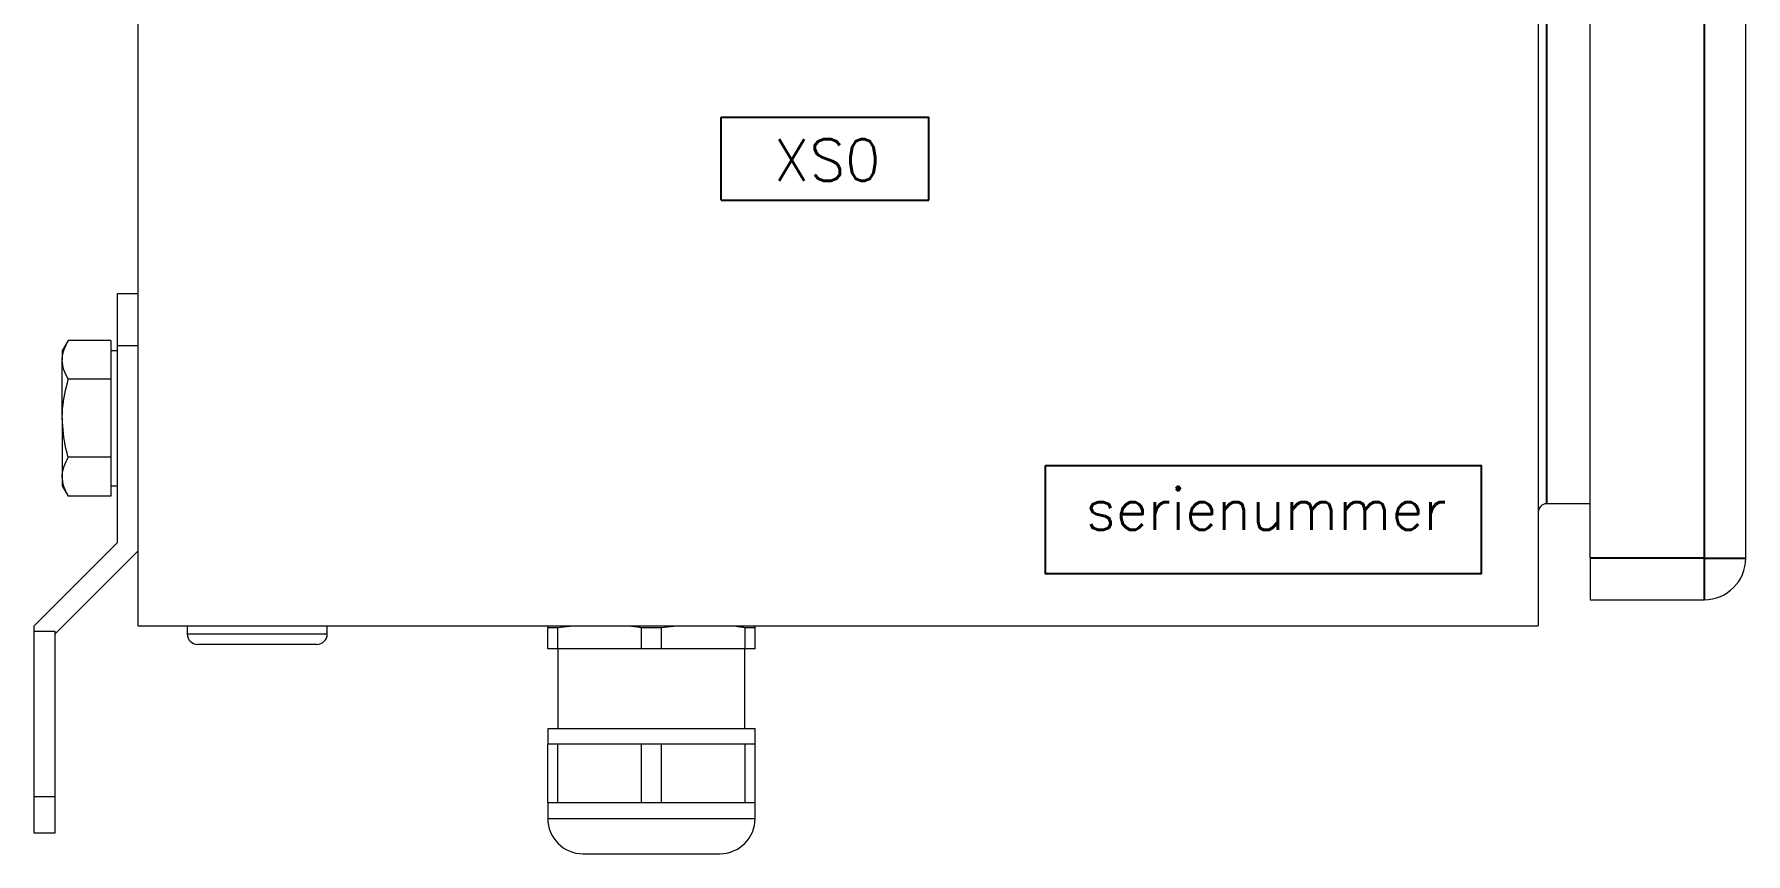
# Model space of a CAD drawing. Extents: x 4137 to 28680, y 2446 to 6814.
# Drawn here: x 10497.3 to 10662.3, y 3404.7 to 3483.7 of the extents above; entities that cross this region are included whole.
import ezdxf
from ezdxf.enums import TextEntityAlignment as Align

# ---------------------------------------------------------------- set-up
doc = ezdxf.new("R2010")
doc.units = 0
doc.header["$LTSCALE"] = 0.5
doc.layers.get('0').update_dxf_attribs({"linetype": 'CONTINUOUS'})
doc.layers.add('DIM', color=5, linetype='CONTINUOUS')
doc.layers.add('VOL', color=2, linetype='CONTINUOUS')
doc.styles.get("Standard").update_dxf_attribs({"font": 'simplex.shx'})

msp = doc.modelspace()

# ---------------------------------------------------------------- linework, layer by layer
at = {"color": 7, "linetype": 'Continuous', "lineweight": 15}
for p, q in [((10507.28, 3726.67), (10507.28, 3426.67)), ((10507.28, 3726.67), (10507.28, 3426.67)), ((10642.28, 3726.67), (10642.28, 3426.67)), ((10642.28, 3726.67), (10642.28, 3426.67)), ((10647.28, 3433.17), (10647.28, 3720.17)), ((10647.28, 3433.17), (10647.28, 3720.17)), ((10662.28, 3433.17), (10662.28, 3720.17)), ((10662.28, 3433.17), (10662.28, 3720.17)), ((10507.28, 3458.67), (10505.28, 3458.67)), ((10505.28, 3458.67), (10505.28, 3453.67)), ((10507.28, 3458.67), (10505.28, 3458.67)), ((10505.28, 3458.67), (10505.28, 3453.67)), ((10500.56, 3454.18), (10499.98, 3453.17)), ((10500.56, 3454.18), (10499.98, 3453.17)), ((10504.68, 3454.18), (10500.56, 3454.18)), ((10504.68, 3454.18), (10500.56, 3454.18)), ((10504.68, 3454.18), (10504.68, 3452.3)), ((10504.68, 3454.18), (10504.68, 3452.3)), ((10505.28, 3453.67), (10505.28, 3434.67)), ((10507.28, 3453.67), (10505.28, 3453.67)), ((10505.28, 3453.67), (10505.28, 3434.67)), ((10507.28, 3453.67), (10505.28, 3453.67)), ((10499.98, 3453.17), (10499.98, 3452.3)), ((10499.98, 3453.17), (10499.98, 3452.3)), ((10499.98, 3446.67), (10499.98, 3452.3)), ((10499.98, 3446.67), (10499.98, 3452.3)), ((10505.28, 3453.17), (10504.68, 3453.17)), ((10505.28, 3453.17), (10504.68, 3453.17)), ((10504.68, 3452.3), (10504.68, 3450.43)), ((10504.68, 3452.3), (10504.68, 3450.43)), ((10504.68, 3450.43), (10500.56, 3450.43)), ((10504.68, 3450.43), (10500.56, 3450.43)), ((10504.68, 3450.43), (10504.68, 3446.67)), ((10504.68, 3450.43), (10504.68, 3446.67)), ((10499.98, 3446.67), (10499.98, 3441.05)), ((10499.98, 3446.67), (10499.98, 3441.05)), ((10504.68, 3446.67), (10504.68, 3442.92)), ((10504.68, 3446.67), (10504.68, 3442.92)), ((10504.68, 3442.92), (10500.56, 3442.92)), ((10504.68, 3442.92), (10500.56, 3442.92)), ((10504.68, 3442.92), (10504.68, 3441.05)), ((10504.68, 3442.92), (10504.68, 3441.05)), ((10499.98, 3441.05), (10499.98, 3440.17)), ((10499.98, 3441.05), (10499.98, 3440.17)), ((10504.68, 3441.05), (10504.68, 3439.17)), ((10504.68, 3441.05), (10504.68, 3439.17)), ((10499.98, 3440.17), (10500.56, 3439.17)), ((10499.98, 3440.17), (10500.56, 3439.17)), ((10504.68, 3439.17), (10500.56, 3439.17)), ((10504.68, 3439.17), (10500.56, 3439.17)), ((10504.68, 3440.17), (10505.28, 3440.17)), ((10504.68, 3440.17), (10505.28, 3440.17)), ((10647.28, 3438.42), (10643.08, 3438.42)), ((10647.28, 3438.42), (10643.08, 3438.42)), ((10505.28, 3434.67), (10497.28, 3426.67)), ((10505.28, 3434.67), (10497.28, 3426.67)), ((10507.28, 3433.85), (10499.28, 3425.85)), ((10507.28, 3433.85), (10499.28, 3425.85)), ((10647.28, 3433.17), (10647.28, 3429.17)), ((10647.28, 3433.17), (10647.28, 3429.17)), ((10647.28, 3429.17), (10658.28, 3429.17)), ((10647.28, 3429.17), (10658.28, 3429.17)), ((10497.28, 3426.13), (10497.28, 3426.67)), ((10497.28, 3426.13), (10497.28, 3426.67)), ((10497.28, 3426.13), (10499.28, 3426.13)), ((10497.28, 3410.18), (10497.28, 3426.13)), ((10497.28, 3426.13), (10499.28, 3426.13)), ((10497.28, 3410.18), (10497.28, 3426.13)), ((10499.28, 3426.13), (10499.28, 3425.85)), ((10499.28, 3426.13), (10499.28, 3425.85)), ((10499.28, 3425.85), (10499.28, 3410.18)), ((10499.28, 3425.85), (10499.28, 3410.18)), ((10507.28, 3426.67), (10642.28, 3426.67)), ((10507.28, 3426.67), (10642.28, 3426.67)), ((10512.03, 3426.67), (10512.03, 3425.87)), ((10512.03, 3426.67), (10512.03, 3425.87)), ((10525.53, 3425.87), (10525.53, 3426.67)), ((10525.53, 3425.87), (10525.53, 3426.67)), ((10546.78, 3426.51), (10547.75, 3426.51)), ((10546.78, 3424.43), (10546.78, 3426.51)), ((10546.78, 3426.51), (10547.75, 3426.51)), ((10546.78, 3424.43), (10546.78, 3426.51)), ((10547.75, 3426.51), (10549.23, 3426.67)), ((10547.75, 3426.51), (10549.23, 3426.67)), ((10547.75, 3424.43), (10547.75, 3426.51)), ((10547.75, 3424.43), (10547.75, 3426.51)), ((10555.81, 3424.43), (10555.81, 3426.51)), ((10555.81, 3426.51), (10557.75, 3426.51)), ((10555.81, 3424.43), (10555.81, 3426.51)), ((10555.81, 3426.51), (10557.75, 3426.51)), ((10557.75, 3426.51), (10559.23, 3426.67)), ((10557.75, 3426.51), (10559.23, 3426.67)), ((10557.75, 3424.43), (10557.75, 3426.51)), ((10557.75, 3424.43), (10557.75, 3426.51)), ((10565.81, 3424.43), (10565.81, 3426.51)), ((10565.81, 3426.51), (10566.78, 3426.51)), ((10565.81, 3424.43), (10565.81, 3426.51)), ((10565.81, 3426.51), (10566.78, 3426.51)), ((10566.78, 3426.51), (10566.78, 3426.67)), ((10566.78, 3426.51), (10566.78, 3426.67)), ((10566.78, 3424.43), (10566.78, 3426.51)), ((10566.78, 3424.43), (10566.78, 3426.51)), ((10547.75, 3424.43), (10546.78, 3424.43)), ((10547.75, 3424.43), (10546.78, 3424.43)), ((10555.81, 3424.43), (10547.75, 3424.43)), ((10555.81, 3424.43), (10547.75, 3424.43)), ((10547.77, 3424.43), (10547.77, 3416.77)), ((10547.77, 3424.43), (10547.77, 3416.77)), ((10557.75, 3424.43), (10555.81, 3424.43)), ((10557.75, 3424.43), (10555.81, 3424.43)), ((10565.81, 3424.43), (10557.75, 3424.43)), ((10565.81, 3424.43), (10557.75, 3424.43)), ((10565.79, 3416.77), (10565.79, 3424.43)), ((10565.79, 3416.77), (10565.79, 3424.43)), ((10566.78, 3424.43), (10565.81, 3424.43)), ((10566.78, 3424.43), (10565.81, 3424.43)), ((10546.78, 3416.77), (10546.78, 3415.23)), ((10546.78, 3416.77), (10561.78, 3416.77)), ((10546.78, 3416.77), (10546.78, 3415.23)), ((10546.78, 3416.77), (10561.78, 3416.77)), ((10561.78, 3416.77), (10566.78, 3416.77)), ((10561.78, 3416.77), (10566.78, 3416.77)), ((10566.78, 3415.23), (10566.78, 3416.77)), ((10566.78, 3415.23), (10566.78, 3416.77)), ((10546.78, 3409.62), (10546.78, 3415.23)), ((10547.75, 3415.23), (10546.78, 3415.23)), ((10546.78, 3409.62), (10546.78, 3415.23)), ((10547.75, 3415.23), (10546.78, 3415.23)), ((10547.75, 3409.62), (10547.75, 3415.23)), ((10551.78, 3415.23), (10547.75, 3415.23)), ((10547.75, 3409.62), (10547.75, 3415.23)), ((10551.78, 3415.23), (10547.75, 3415.23)), ((10555.81, 3415.23), (10551.78, 3415.23)), ((10555.81, 3415.23), (10551.78, 3415.23)), ((10555.81, 3409.62), (10555.81, 3415.23)), ((10557.75, 3415.23), (10555.81, 3415.23)), ((10555.81, 3409.62), (10555.81, 3415.23)), ((10557.75, 3415.23), (10555.81, 3415.23)), ((10557.75, 3409.62), (10557.75, 3415.23)), ((10561.78, 3415.23), (10557.75, 3415.23)), ((10557.75, 3409.62), (10557.75, 3415.23)), ((10561.78, 3415.23), (10557.75, 3415.23)), ((10565.81, 3415.23), (10561.78, 3415.23)), ((10565.81, 3415.23), (10561.78, 3415.23)), ((10565.81, 3409.62), (10565.81, 3415.23)), ((10566.78, 3415.23), (10565.81, 3415.23)), ((10565.81, 3409.62), (10565.81, 3415.23)), ((10566.78, 3415.23), (10565.81, 3415.23)), ((10566.78, 3409.62), (10566.78, 3415.23)), ((10566.78, 3409.62), (10566.78, 3415.23)), ((10499.28, 3410.18), (10497.28, 3410.18)), ((10497.28, 3406.67), (10497.28, 3410.18)), ((10499.28, 3410.18), (10497.28, 3410.18)), ((10497.28, 3406.67), (10497.28, 3410.18)), ((10499.28, 3410.18), (10499.28, 3406.67)), ((10499.28, 3410.18), (10499.28, 3406.67)), ((10546.78, 3409.62), (10546.78, 3408.08)), ((10546.78, 3409.62), (10547.75, 3409.62)), ((10546.78, 3409.62), (10546.78, 3408.08)), ((10546.78, 3409.62), (10547.75, 3409.62)), ((10547.75, 3409.62), (10551.78, 3409.62)), ((10547.75, 3409.62), (10551.78, 3409.62)), ((10551.78, 3409.62), (10555.81, 3409.62)), ((10551.78, 3409.62), (10555.81, 3409.62)), ((10555.81, 3409.62), (10557.75, 3409.62)), ((10555.81, 3409.62), (10557.75, 3409.62)), ((10557.75, 3409.62), (10561.78, 3409.62)), ((10557.75, 3409.62), (10561.78, 3409.62)), ((10561.78, 3409.62), (10565.81, 3409.62)), ((10561.78, 3409.62), (10565.81, 3409.62)), ((10565.81, 3409.62), (10566.78, 3409.62)), ((10565.81, 3409.62), (10566.78, 3409.62)), ((10566.78, 3408.08), (10566.78, 3409.62)), ((10566.78, 3408.08), (10566.78, 3409.62)), ((10499.28, 3406.67), (10497.28, 3406.67)), ((10499.28, 3406.67), (10497.28, 3406.67)), ((10550.18, 3404.67), (10560.08, 3404.67)), ((10550.18, 3404.67), (10560.08, 3404.67)), ((10560.08, 3404.67), (10563.38, 3404.67)), ((10560.08, 3404.67), (10563.38, 3404.67))]:
    msp.add_line(p, q, dxfattribs=at)
at = {"color": 7}
for p, q in [((10563.52, 3467.7), (10563.52, 3475.7)), ((10563.52, 3475.7), (10583.52, 3475.7)), ((10583.52, 3467.7), (10583.52, 3475.7)), ((10563.52, 3467.7), (10583.52, 3467.7))]:
    msp.add_line(p, q, dxfattribs=at)
for p, q in [((10583.52, 3475.7), (10583.52, 3475.7)), ((10636.02, 3441.28), (10636.02, 3441.28))]:
    msp.add_line(p, q)
at = {"color": 8, "linetype": 'Continuous', "lineweight": 15}
for p, q in [((10512.03, 3425.87), (10525.53, 3425.87)), ((10512.03, 3425.87), (10525.53, 3425.87)), ((10546.78, 3408.08), (10561.78, 3408.08)), ((10546.78, 3408.08), (10561.78, 3408.08)), ((10561.78, 3408.08), (10566.78, 3408.08)), ((10561.78, 3408.08), (10566.78, 3408.08))]:
    msp.add_line(p, q, dxfattribs=at)
at = {"color": 7, "linetype": 'Continuous', "lineweight": 15}
for centre, radius, start, end in [((10643.08, 3437.62), 0.8, 90, 180), ((10643.08, 3437.62), 0.8, 90, 180), ((10658.28, 3433.17), 4, 270, 0), ((10658.28, 3433.17), 4, 270, 0), ((10513.03, 3425.87), 1, 180, 270), ((10513.03, 3425.87), 1, 180, 270), ((10524.53, 3425.87), 1, 270, 0), ((10524.53, 3425.87), 1, 270, 0), ((10550.18, 3408.08), 3.4, 180, 270), ((10550.18, 3408.08), 3.4, 180, 270), ((10563.38, 3408.08), 3.4, 270, 0), ((10563.38, 3408.08), 3.4, 270, 0)]:
    msp.add_arc(centre, radius, start, end, dxfattribs=at)
for points, knots in [([(10499.98, 3452.3), (10499.98, 3452.35), (10499.99, 3452.98), (10500.29, 3453.6), (10500.56, 3454.18)], [0, 0, 0, 0, 0.070215, 1, 1, 1, 1]), ([(10499.98, 3452.3), (10499.98, 3452.35), (10499.99, 3452.98), (10500.29, 3453.6), (10500.56, 3454.18)], [0, 0, 0, 0, 0.070215, 1, 1, 1, 1]), ([(10500.56, 3450.43), (10500.4, 3450.73), (10500.07, 3451.35), (10500.01, 3451.98), (10499.98, 3452.3)], [0, 0, 0, 0, 0.495458, 1, 1, 1, 1]), ([(10500.56, 3450.43), (10500.4, 3450.73), (10500.07, 3451.35), (10500.01, 3451.98), (10499.98, 3452.3)], [0, 0, 0, 0, 0.495458, 1, 1, 1, 1]), ([(10499.98, 3446.67), (10499.99, 3446.98), (10500.02, 3448.25), (10500.33, 3449.49), (10500.56, 3450.43)], [0, 0, 0, 0, 0.241851, 1, 1, 1, 1]), ([(10499.98, 3446.67), (10499.99, 3446.98), (10500.02, 3448.25), (10500.33, 3449.49), (10500.56, 3450.43)], [0, 0, 0, 0, 0.241851, 1, 1, 1, 1]), ([(10500.56, 3442.92), (10500.48, 3443.19), (10500.14, 3444.42), (10500.05, 3445.69), (10499.98, 3446.67)], [0, 0, 0, 0, 0.223713, 1, 1, 1, 1]), ([(10500.56, 3442.92), (10500.48, 3443.19), (10500.14, 3444.42), (10500.05, 3445.69), (10499.98, 3446.67)], [0, 0, 0, 0, 0.223713, 1, 1, 1, 1]), ([(10499.98, 3441.05), (10499.98, 3441.09), (10499.99, 3441.72), (10500.29, 3442.34), (10500.56, 3442.92)], [0, 0, 0, 0, 0.0702152, 1, 1, 1, 1]), ([(10499.98, 3441.05), (10499.98, 3441.09), (10499.99, 3441.72), (10500.29, 3442.34), (10500.56, 3442.92)], [0, 0, 0, 0, 0.0702152, 1, 1, 1, 1]), ([(10500.56, 3439.17), (10500.4, 3439.47), (10500.07, 3440.09), (10500.01, 3440.72), (10499.98, 3441.05)], [0, 0, 0, 0, 0.495459, 1, 1, 1, 1]), ([(10500.56, 3439.17), (10500.4, 3439.47), (10500.07, 3440.09), (10500.01, 3440.72), (10499.98, 3441.05)], [0, 0, 0, 0, 0.495459, 1, 1, 1, 1]), ([(10546.78, 3426.67), (10546.78, 3426.64), (10546.78, 3426.59), (10546.78, 3426.53), (10546.78, 3426.51)], [0, 0, 0, 0, 0.718569, 1, 1, 1, 1]), ([(10546.78, 3426.67), (10546.78, 3426.64), (10546.78, 3426.59), (10546.78, 3426.53), (10546.78, 3426.51)], [0, 0, 0, 0, 0.718569, 1, 1, 1, 1]), ([(10554.33, 3426.67), (10554.68, 3426.64), (10555.18, 3426.59), (10555.67, 3426.53), (10555.81, 3426.51)], [0, 0, 0, 0, 0.71857, 1, 1, 1, 1]), ([(10554.33, 3426.67), (10554.68, 3426.64), (10555.18, 3426.59), (10555.67, 3426.53), (10555.81, 3426.51)], [0, 0, 0, 0, 0.71857, 1, 1, 1, 1]), ([(10564.33, 3426.67), (10564.75, 3426.63), (10565.25, 3426.58), (10565.74, 3426.52), (10565.81, 3426.51)], [0, 0, 0, 0, 0.85551, 1, 1, 1, 1]), ([(10564.33, 3426.67), (10564.75, 3426.63), (10565.25, 3426.58), (10565.74, 3426.52), (10565.81, 3426.51)], [0, 0, 0, 0, 0.85551, 1, 1, 1, 1]), ([(10524.53, 3424.87), (10524.53, 3424.87), (10523.43, 3424.87), (10519.88, 3424.87), (10517.68, 3424.87), (10514.13, 3424.87), (10513.03, 3424.87), (10513.03, 3424.87)], [0, 0, 0, 0, 0.333333, 0.333333, 0.666667, 0.666667, 1, 1, 1, 1]), ([(10524.53, 3424.87), (10524.53, 3424.87), (10523.43, 3424.87), (10519.88, 3424.87), (10517.68, 3424.87), (10514.13, 3424.87), (10513.03, 3424.87), (10513.03, 3424.87)], [0, 0, 0, 0, 0.333333, 0.333333, 0.666667, 0.666667, 1, 1, 1, 1])]:
    msp.add_open_spline(points, degree=3, knots=knots, dxfattribs=at)
at = {"layer": 'DIM'}
msp.add_lwpolyline([(10594.78, 3442.12), (10636.76, 3442.12), (10636.76, 3431.66), (10594.78, 3431.66)], close=True, dxfattribs=at)
at = {"layer": 'VOL'}
for p, q in [((10658.28, 3720.17), (10658.28, 3433.17)), ((10658.28, 3720.17), (10658.28, 3433.17)), ((10643.08, 3714.92), (10643.08, 3438.42)), ((10643.08, 3714.92), (10643.08, 3438.42)), ((10658.28, 3433.17), (10647.28, 3433.17)), ((10658.28, 3433.17), (10647.28, 3433.17)), ((10658.28, 3433.17), (10658.28, 3429.17)), ((10658.28, 3433.17), (10662.28, 3433.17)), ((10658.28, 3433.17), (10658.28, 3429.17)), ((10658.28, 3433.17), (10662.28, 3433.17))]:
    msp.add_line(p, q, dxfattribs=at)

# ---------------------------------------------------------------- texts
for s, p in [('XS0', (10573.73, 3469.57)), ('serienummer', (10616.04, 3435.9))]:
    msp.add_text(s, height=4).set_placement(p, align=Align.CENTER)

doc.saveas('drawing.dxf')
